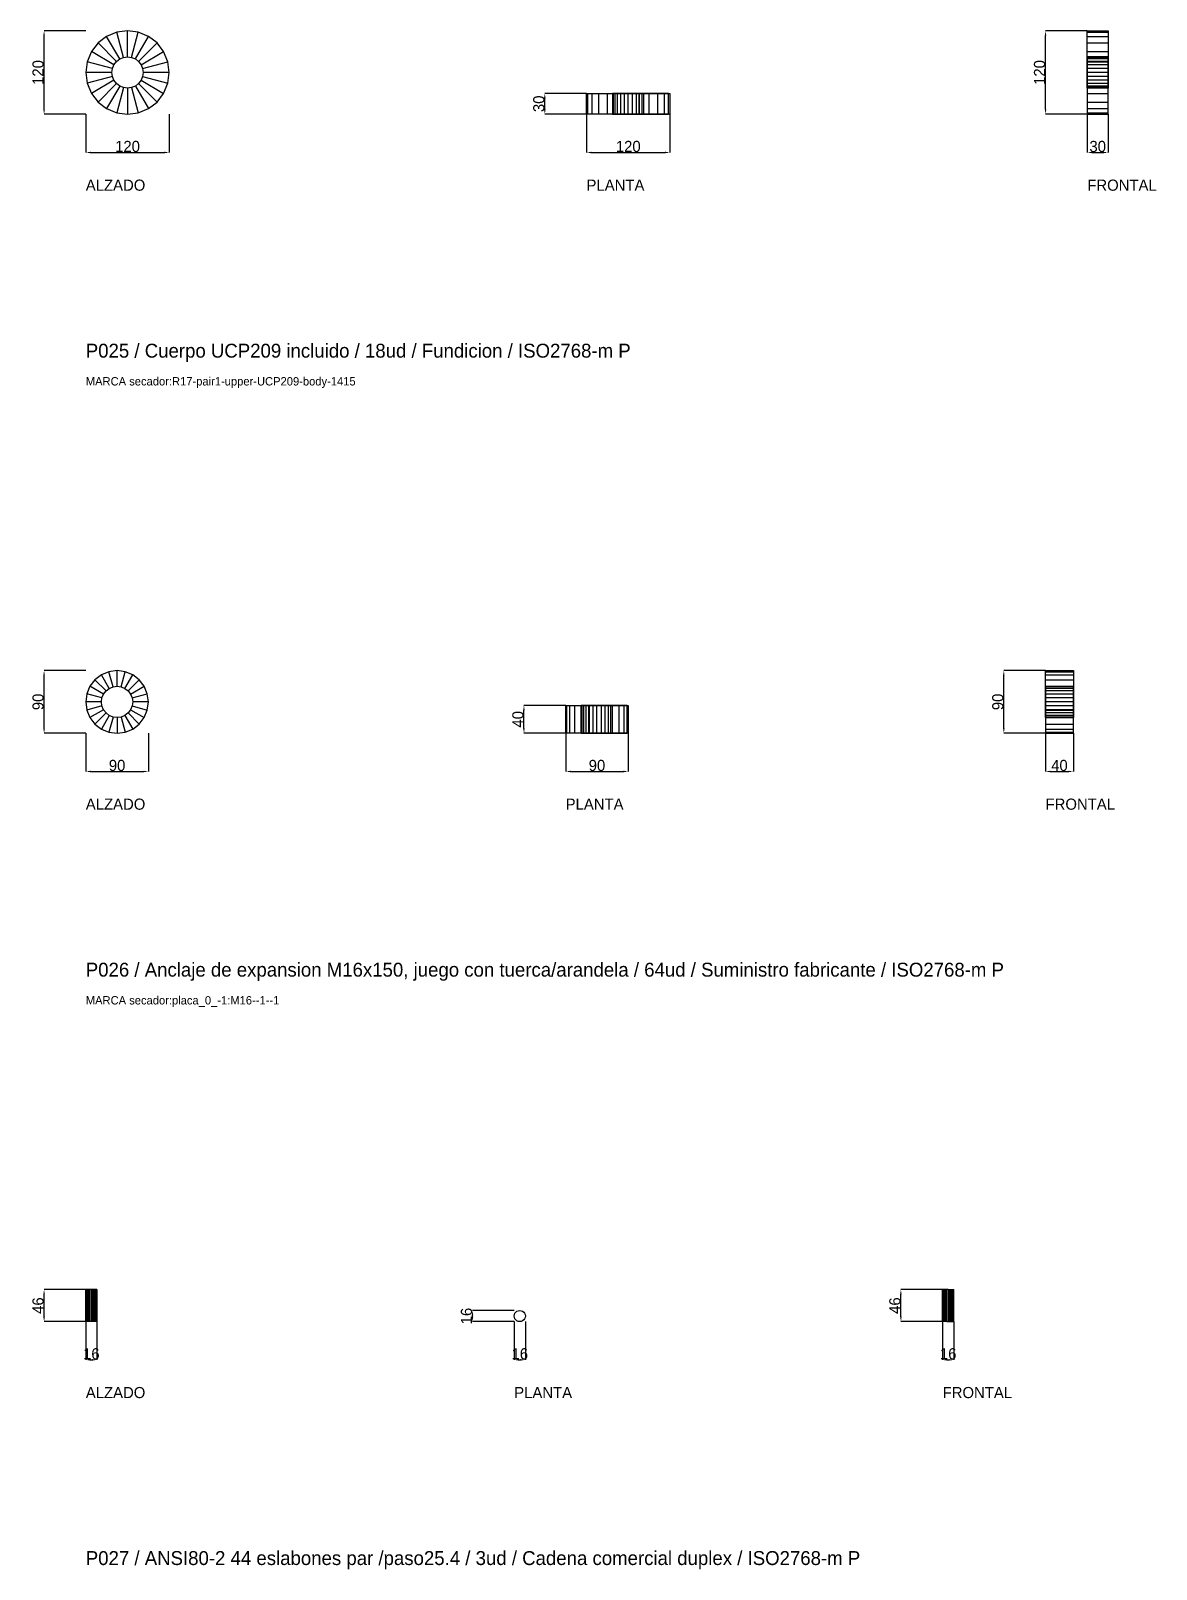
# Model space of a CAD drawing. Header units: millimetres. Extents: x -79 to 41330, y -75911 to 371.
# Drawn here: x -79 to 1539, y -35308 to -33096 of the extents above; entities that cross this region are included whole.
import ezdxf

# ---------------------------------------------------------------- set-up
doc = ezdxf.new("R2010")
doc.units = ezdxf.units.MM
for name, color, linetype in [('R17_COTAS_P', 1, 'Continuous'), ('R17_PIEZAS_P', 3, 'Continuous'), ('R17_TEXTOS', 7, 'Continuous')]:
    doc.layers.add(name, color=color, linetype=linetype)
doc.dimstyles.get("Standard").update_dxf_attribs({"dimtxt": 2.5, "dimasz": 2.5, "dimexe": 1.25, "dimexo": 0.625, "dimtad": 1, "dimcen": 2.5, "dimazin": 3, "dimtfac": 1, "dimtmove": 0, "dimatfit": 3})

# ---------------------------------------------------------------- blocks, each defined once
blk = doc.blocks.new('_CLOSEDFILLED')
at = {"color": 0, "linetype": 'BYBLOCK'}
blk.add_solid([(-1, 0.16), (0, 0), (-1, -0.16)], dxfattribs=at)
blk = doc.blocks.new('*D145')
for p, q in [((0, -33215.7), (0, -33270.7)), ((120, -33215.7), (120, -33270.7)), ((7, -33270.7), (113, -33270.7))]:
    blk.add_line(p, q)
at = {"layer": 'Defpoints'}
for p in [(0, -33215.7), (120, -33215.7), (0, -33270.7)]:
    blk.add_point(p, dxfattribs=at)
at = {"layer": 'R17_COTAS_P', "xscale": 7, "yscale": 7, "rotation": 180}
blk.add_blockref('_CLOSEDFILLED', (0, -33270.7), dxfattribs=at)
at = {"layer": 'R17_COTAS_P', "xscale": 7, "yscale": 7}
blk.add_blockref('_CLOSEDFILLED', (120, -33270.7), dxfattribs=at)
at = {"layer": 'R17_COTAS_P', "insert": (60, -33262.1), "char_height": 16, "attachment_point": 5}
blk.add_mtext('120', dxfattribs=at)
blk = doc.blocks.new('*D146')
for p, q in [((0, -33095.7), (-60, -33095.7)), ((-60, -33208.7), (-60, -33102.7)), ((0, -33215.7), (-60, -33215.7))]:
    blk.add_line(p, q)
at = {"layer": 'Defpoints'}
for p in [(0, -33095.7), (-60, -33215.7), (0, -33215.7)]:
    blk.add_point(p, dxfattribs=at)
at = {"layer": 'R17_COTAS_P', "xscale": 7, "yscale": 7}
for p, rotation in [((-60, -33095.7), 90), ((-60, -33215.7), 270)]:
    blk.add_blockref('_CLOSEDFILLED', p, dxfattribs=dict(at, rotation=rotation))
at = {"layer": 'R17_COTAS_P', "insert": (-68.6, -33155.7), "char_height": 16, "attachment_point": 5, "rotation": 90}
blk.add_mtext('120', dxfattribs=at)
blk = doc.blocks.new('*D147')
for p, q in [((720, -33215.7), (720, -33270.7)), ((840, -33215.7), (840, -33270.7)), ((727, -33270.7), (833, -33270.7))]:
    blk.add_line(p, q)
at = {"layer": 'Defpoints'}
for p in [(720, -33215.7), (840, -33215.7), (720, -33270.7)]:
    blk.add_point(p, dxfattribs=at)
at = {"layer": 'R17_COTAS_P', "xscale": 7, "yscale": 7, "rotation": 180}
blk.add_blockref('_CLOSEDFILLED', (720, -33270.7), dxfattribs=at)
at = {"layer": 'R17_COTAS_P', "xscale": 7, "yscale": 7}
blk.add_blockref('_CLOSEDFILLED', (840, -33270.7), dxfattribs=at)
at = {"layer": 'R17_COTAS_P', "insert": (780, -33262.1), "char_height": 16, "attachment_point": 5}
blk.add_mtext('120', dxfattribs=at)
blk = doc.blocks.new('*D148')
for p, q in [((720, -33185.7), (660, -33185.7)), ((660, -33208.7), (660, -33192.7)), ((720, -33215.7), (660, -33215.7))]:
    blk.add_line(p, q)
at = {"layer": 'Defpoints'}
for p in [(720, -33185.7), (660, -33215.7), (720, -33215.7)]:
    blk.add_point(p, dxfattribs=at)
at = {"layer": 'R17_COTAS_P', "xscale": 7, "yscale": 7}
for p, rotation in [((660, -33185.7), 90), ((660, -33215.7), 270)]:
    blk.add_blockref('_CLOSEDFILLED', p, dxfattribs=dict(at, rotation=rotation))
at = {"layer": 'R17_COTAS_P', "insert": (651.4, -33200.7), "char_height": 16, "attachment_point": 5, "rotation": 90}
blk.add_mtext('30', dxfattribs=at)
blk = doc.blocks.new('*D149')
for p, q in [((1440, -33215.7), (1440, -33270.7)), ((1470, -33215.7), (1470, -33270.7)), ((1447, -33270.7), (1463, -33270.7))]:
    blk.add_line(p, q)
at = {"layer": 'Defpoints'}
for p in [(1440, -33215.7), (1470, -33215.7), (1440, -33270.7)]:
    blk.add_point(p, dxfattribs=at)
at = {"layer": 'R17_COTAS_P', "xscale": 7, "yscale": 7, "rotation": 180}
blk.add_blockref('_CLOSEDFILLED', (1440, -33270.7), dxfattribs=at)
at = {"layer": 'R17_COTAS_P', "xscale": 7, "yscale": 7}
blk.add_blockref('_CLOSEDFILLED', (1470, -33270.7), dxfattribs=at)
at = {"layer": 'R17_COTAS_P', "insert": (1455, -33262.1), "char_height": 16, "attachment_point": 5}
blk.add_mtext('30', dxfattribs=at)
blk = doc.blocks.new('*D150')
for p, q in [((1440, -33095.7), (1380, -33095.7)), ((1380, -33208.7), (1380, -33102.7)), ((1440, -33215.7), (1380, -33215.7))]:
    blk.add_line(p, q)
at = {"layer": 'Defpoints'}
for p in [(1440, -33095.7), (1380, -33215.7), (1440, -33215.7)]:
    blk.add_point(p, dxfattribs=at)
at = {"layer": 'R17_COTAS_P', "xscale": 7, "yscale": 7}
for p, rotation in [((1380, -33095.7), 90), ((1380, -33215.7), 270)]:
    blk.add_blockref('_CLOSEDFILLED', p, dxfattribs=dict(at, rotation=rotation))
at = {"layer": 'R17_COTAS_P', "insert": (1371.4, -33155.7), "char_height": 16, "attachment_point": 5, "rotation": 90}
blk.add_mtext('120', dxfattribs=at)
blk = doc.blocks.new('*D151')
for p, q in [((0, -34105.7), (0, -34160.7)), ((90, -34105.7), (90, -34160.7)), ((7, -34160.7), (83, -34160.7))]:
    blk.add_line(p, q)
at = {"layer": 'Defpoints'}
for p in [(0, -34105.7), (90, -34105.7), (0, -34160.7)]:
    blk.add_point(p, dxfattribs=at)
at = {"layer": 'R17_COTAS_P', "xscale": 7, "yscale": 7, "rotation": 180}
blk.add_blockref('_CLOSEDFILLED', (0, -34160.7), dxfattribs=at)
at = {"layer": 'R17_COTAS_P', "xscale": 7, "yscale": 7}
blk.add_blockref('_CLOSEDFILLED', (90, -34160.7), dxfattribs=at)
at = {"layer": 'R17_COTAS_P', "insert": (45, -34152.1), "char_height": 16, "attachment_point": 5}
blk.add_mtext('90', dxfattribs=at)
blk = doc.blocks.new('*D152')
for p, q in [((0, -34015.7), (-60, -34015.7)), ((-60, -34098.7), (-60, -34022.7)), ((0, -34105.7), (-60, -34105.7))]:
    blk.add_line(p, q)
at = {"layer": 'Defpoints'}
for p in [(0, -34015.7), (-60, -34105.7), (0, -34105.7)]:
    blk.add_point(p, dxfattribs=at)
at = {"layer": 'R17_COTAS_P', "xscale": 7, "yscale": 7}
for p, rotation in [((-60, -34015.7), 90), ((-60, -34105.7), 270)]:
    blk.add_blockref('_CLOSEDFILLED', p, dxfattribs=dict(at, rotation=rotation))
at = {"layer": 'R17_COTAS_P', "insert": (-68.6, -34060.7), "char_height": 16, "attachment_point": 5, "rotation": 90}
blk.add_mtext('90', dxfattribs=at)
blk = doc.blocks.new('*D153')
for p, q in [((690, -34105.7), (690, -34160.7)), ((780, -34105.7), (780, -34160.7)), ((697, -34160.7), (773, -34160.7))]:
    blk.add_line(p, q)
at = {"layer": 'Defpoints'}
for p in [(690, -34105.7), (780, -34105.7), (690, -34160.7)]:
    blk.add_point(p, dxfattribs=at)
at = {"layer": 'R17_COTAS_P', "xscale": 7, "yscale": 7, "rotation": 180}
blk.add_blockref('_CLOSEDFILLED', (690, -34160.7), dxfattribs=at)
at = {"layer": 'R17_COTAS_P', "xscale": 7, "yscale": 7}
blk.add_blockref('_CLOSEDFILLED', (780, -34160.7), dxfattribs=at)
at = {"layer": 'R17_COTAS_P', "insert": (735, -34152.1), "char_height": 16, "attachment_point": 5}
blk.add_mtext('90', dxfattribs=at)
blk = doc.blocks.new('*D154')
for p, q in [((690, -34065.7), (630, -34065.7)), ((630, -34098.7), (630, -34072.7)), ((690, -34105.7), (630, -34105.7))]:
    blk.add_line(p, q)
at = {"layer": 'Defpoints'}
for p in [(690, -34065.7), (630, -34105.7), (690, -34105.7)]:
    blk.add_point(p, dxfattribs=at)
at = {"layer": 'R17_COTAS_P', "xscale": 7, "yscale": 7}
for p, rotation in [((630, -34065.7), 90), ((630, -34105.7), 270)]:
    blk.add_blockref('_CLOSEDFILLED', p, dxfattribs=dict(at, rotation=rotation))
at = {"layer": 'R17_COTAS_P', "insert": (621.4, -34085.7), "char_height": 16, "attachment_point": 5, "rotation": 90}
blk.add_mtext('40', dxfattribs=at)
blk = doc.blocks.new('*D155')
for p, q in [((1380, -34105.7), (1380, -34160.7)), ((1420, -34105.7), (1420, -34160.7)), ((1387, -34160.7), (1413, -34160.7))]:
    blk.add_line(p, q)
at = {"layer": 'Defpoints'}
for p in [(1380, -34105.7), (1420, -34105.7), (1380, -34160.7)]:
    blk.add_point(p, dxfattribs=at)
at = {"layer": 'R17_COTAS_P', "xscale": 7, "yscale": 7, "rotation": 180}
blk.add_blockref('_CLOSEDFILLED', (1380, -34160.7), dxfattribs=at)
at = {"layer": 'R17_COTAS_P', "xscale": 7, "yscale": 7}
blk.add_blockref('_CLOSEDFILLED', (1420, -34160.7), dxfattribs=at)
at = {"layer": 'R17_COTAS_P', "insert": (1400, -34152.1), "char_height": 16, "attachment_point": 5}
blk.add_mtext('40', dxfattribs=at)
blk = doc.blocks.new('*D156')
for p, q in [((1380, -34015.7), (1320, -34015.7)), ((1320, -34098.7), (1320, -34022.7)), ((1380, -34105.7), (1320, -34105.7))]:
    blk.add_line(p, q)
at = {"layer": 'Defpoints'}
for p in [(1380, -34015.7), (1320, -34105.7), (1380, -34105.7)]:
    blk.add_point(p, dxfattribs=at)
at = {"layer": 'R17_COTAS_P', "xscale": 7, "yscale": 7}
for p, rotation in [((1320, -34015.7), 90), ((1320, -34105.7), 270)]:
    blk.add_blockref('_CLOSEDFILLED', p, dxfattribs=dict(at, rotation=rotation))
at = {"layer": 'R17_COTAS_P', "insert": (1311.4, -34060.7), "char_height": 16, "attachment_point": 5, "rotation": 90}
blk.add_mtext('90', dxfattribs=at)
blk = doc.blocks.new('*D157')
for p, q in [((0, -34951.7), (0, -35006.7)), ((16, -34951.7), (16, -35006.7)), ((7, -35006.7), (9, -35006.7))]:
    blk.add_line(p, q)
at = {"layer": 'Defpoints'}
for p in [(0, -34951.7), (16, -34951.7), (0, -35006.7)]:
    blk.add_point(p, dxfattribs=at)
at = {"layer": 'R17_COTAS_P', "xscale": 7, "yscale": 7, "rotation": 180}
blk.add_blockref('_CLOSEDFILLED', (0, -35006.7), dxfattribs=at)
at = {"layer": 'R17_COTAS_P', "xscale": 7, "yscale": 7}
blk.add_blockref('_CLOSEDFILLED', (16, -35006.7), dxfattribs=at)
at = {"layer": 'R17_COTAS_P', "insert": (8, -34998.1), "char_height": 16, "attachment_point": 5}
blk.add_mtext('16', dxfattribs=at)
blk = doc.blocks.new('*D158')
for p, q in [((0, -34905.7), (-60, -34905.7)), ((-60, -34944.7), (-60, -34912.7)), ((0, -34951.7), (-60, -34951.7))]:
    blk.add_line(p, q)
at = {"layer": 'Defpoints'}
for p in [(0, -34905.7), (-60, -34951.7), (0, -34951.7)]:
    blk.add_point(p, dxfattribs=at)
at = {"layer": 'R17_COTAS_P', "xscale": 7, "yscale": 7}
for p, rotation in [((-60, -34905.7), 90), ((-60, -34951.7), 270)]:
    blk.add_blockref('_CLOSEDFILLED', p, dxfattribs=dict(at, rotation=rotation))
at = {"layer": 'R17_COTAS_P', "insert": (-68.6, -34928.7), "char_height": 16, "attachment_point": 5, "rotation": 90}
blk.add_mtext('46', dxfattribs=at)
blk = doc.blocks.new('*D159')
for p, q in [((616, -34951.7), (616, -35006.7)), ((632, -34951.7), (632, -35006.7)), ((623, -35006.7), (625, -35006.7))]:
    blk.add_line(p, q)
at = {"layer": 'Defpoints'}
for p in [(616, -34951.7), (632, -34951.7), (616, -35006.7)]:
    blk.add_point(p, dxfattribs=at)
at = {"layer": 'R17_COTAS_P', "xscale": 7, "yscale": 7, "rotation": 180}
blk.add_blockref('_CLOSEDFILLED', (616, -35006.7), dxfattribs=at)
at = {"layer": 'R17_COTAS_P', "xscale": 7, "yscale": 7}
blk.add_blockref('_CLOSEDFILLED', (632, -35006.7), dxfattribs=at)
at = {"layer": 'R17_COTAS_P', "insert": (624, -34998.1), "char_height": 16, "attachment_point": 5}
blk.add_mtext('16', dxfattribs=at)
blk = doc.blocks.new('*D160')
for p, q in [((616, -34935.7), (556, -34935.7)), ((556, -34944.7), (556, -34942.7)), ((616, -34951.7), (556, -34951.7))]:
    blk.add_line(p, q)
at = {"layer": 'Defpoints'}
for p in [(616, -34935.7), (556, -34951.7), (616, -34951.7)]:
    blk.add_point(p, dxfattribs=at)
at = {"layer": 'R17_COTAS_P', "xscale": 7, "yscale": 7}
for p, rotation in [((556, -34935.7), 90), ((556, -34951.7), 270)]:
    blk.add_blockref('_CLOSEDFILLED', p, dxfattribs=dict(at, rotation=rotation))
at = {"layer": 'R17_COTAS_P', "insert": (547.4, -34943.7), "char_height": 16, "attachment_point": 5, "rotation": 90}
blk.add_mtext('16', dxfattribs=at)
blk = doc.blocks.new('*D161')
for p, q in [((1232, -34951.7), (1232, -35006.7)), ((1248, -34951.7), (1248, -35006.7)), ((1239, -35006.7), (1241, -35006.7))]:
    blk.add_line(p, q)
at = {"layer": 'Defpoints'}
for p in [(1232, -34951.7), (1248, -34951.7), (1232, -35006.7)]:
    blk.add_point(p, dxfattribs=at)
at = {"layer": 'R17_COTAS_P', "xscale": 7, "yscale": 7, "rotation": 180}
blk.add_blockref('_CLOSEDFILLED', (1232, -35006.7), dxfattribs=at)
at = {"layer": 'R17_COTAS_P', "xscale": 7, "yscale": 7}
blk.add_blockref('_CLOSEDFILLED', (1248, -35006.7), dxfattribs=at)
at = {"layer": 'R17_COTAS_P', "insert": (1240, -34998.1), "char_height": 16, "attachment_point": 5}
blk.add_mtext('16', dxfattribs=at)
blk = doc.blocks.new('*D162')
for p, q in [((1232, -34905.7), (1172, -34905.7)), ((1172, -34944.7), (1172, -34912.7)), ((1232, -34951.7), (1172, -34951.7))]:
    blk.add_line(p, q)
at = {"layer": 'Defpoints'}
for p in [(1232, -34905.7), (1172, -34951.7), (1232, -34951.7)]:
    blk.add_point(p, dxfattribs=at)
at = {"layer": 'R17_COTAS_P', "xscale": 7, "yscale": 7}
for p, rotation in [((1172, -34905.7), 90), ((1172, -34951.7), 270)]:
    blk.add_blockref('_CLOSEDFILLED', p, dxfattribs=dict(at, rotation=rotation))
at = {"layer": 'R17_COTAS_P', "insert": (1163.4, -34928.7), "char_height": 16, "attachment_point": 5, "rotation": 90}
blk.add_mtext('46', dxfattribs=at)

msp = doc.modelspace()

# ---------------------------------------------------------------- linework, layer by layer
at = {"layer": 'R17_PIEZAS_P'}
for p, q in [((17.574, -33113.267), (8.038, -33125.693)), ((30, -33103.732), (17.574, -33113.267)), ((44.09, -33139.783), (17.574, -33113.267)), ((44.471, -33097.738), (30, -33103.732)), ((48.75, -33136.208), (30, -33103.732)), ((60, -33095.693), (44.471, -33097.738)), ((54.177, -33133.96), (44.471, -33097.738)), ((75.529, -33097.738), (60, -33095.693)), ((60, -33133.193), (60, -33095.693)), ((65.823, -33133.96), (75.529, -33097.738)), ((71.25, -33136.208), (90, -33103.732)), ((90, -33103.732), (75.529, -33097.738)), ((75.91, -33139.783), (102.426, -33113.267)), ((102.426, -33113.267), (90, -33103.732)), ((111.962, -33125.693), (102.426, -33113.267)), ((1440, -33097.738), (1440, -33095.693)), ((1440, -33095.693), (1470, -33095.693)), ((1440, -33133.193), (1440, -33095.693)), ((1440, -33103.732), (1440, -33097.738)), ((1440, -33097.738), (1470, -33097.738)), ((1440, -33133.96), (1440, -33097.738)), ((1440, -33113.267), (1440, -33103.732)), ((1440, -33103.732), (1470, -33103.732)), ((1440, -33136.208), (1440, -33103.732)), ((1440, -33125.693), (1440, -33113.267)), ((1440, -33113.267), (1470, -33113.267)), ((1440, -33139.783), (1440, -33113.267)), ((1470, -33095.693), (1470, -33097.738)), ((1470, -33095.693), (1470, -33133.193)), ((1470, -33097.738), (1470, -33103.732)), ((1470, -33097.738), (1470, -33133.96)), ((1470, -33103.732), (1470, -33113.267)), ((1470, -33103.732), (1470, -33136.208)), ((1470, -33113.267), (1470, -33125.693)), ((1470, -33113.267), (1470, -33139.783)), ((8.038, -33125.693), (2.044, -33140.164)), ((40.514, -33144.443), (8.038, -33125.693)), ((44.09, -33139.783), (48.75, -33136.208)), ((48.75, -33136.208), (54.177, -33133.96)), ((54.177, -33133.96), (60, -33133.193)), ((60, -33133.193), (65.823, -33133.96)), ((65.823, -33133.96), (71.25, -33136.208)), ((71.25, -33136.208), (75.91, -33139.783)), ((79.486, -33144.443), (111.962, -33125.693)), ((117.956, -33140.164), (111.962, -33125.693)), ((1440, -33140.164), (1440, -33125.693)), ((1440, -33125.693), (1470, -33125.693)), ((1440, -33144.443), (1440, -33125.693)), ((1440, -33133.193), (1440, -33133.96)), ((1470, -33133.193), (1440, -33133.193)), ((1440, -33133.96), (1440, -33136.208)), ((1470, -33133.96), (1440, -33133.96)), ((1440, -33136.208), (1440, -33139.783)), ((1470, -33136.208), (1440, -33136.208)), ((1470, -33125.693), (1470, -33140.164)), ((1470, -33125.693), (1470, -33144.443)), ((1470, -33133.96), (1470, -33133.193)), ((1470, -33136.208), (1470, -33133.96)), ((1470, -33139.783), (1470, -33136.208)), ((2.044, -33140.164), (0, -33155.693)), ((37.5, -33155.693), (0, -33155.693)), ((0, -33155.693), (2.044, -33171.223)), ((38.267, -33149.87), (2.044, -33140.164)), ((37.5, -33155.693), (38.267, -33149.87)), ((38.267, -33161.517), (37.5, -33155.693)), ((38.267, -33149.87), (40.514, -33144.443)), ((40.514, -33144.443), (44.09, -33139.783)), ((75.91, -33139.783), (79.486, -33144.443)), ((79.486, -33144.443), (81.733, -33149.87)), ((81.733, -33149.87), (117.956, -33140.164)), ((81.733, -33149.87), (82.5, -33155.693)), ((82.5, -33155.693), (81.733, -33161.517)), ((120, -33155.693), (82.5, -33155.693)), ((120, -33155.693), (117.956, -33140.164)), ((117.956, -33171.223), (120, -33155.693)), ((1440, -33139.783), (1440, -33144.443)), ((1470, -33139.783), (1440, -33139.783)), ((1440, -33155.693), (1440, -33140.164)), ((1440, -33140.164), (1470, -33140.164)), ((1440, -33149.87), (1440, -33140.164)), ((1440, -33144.443), (1440, -33149.87)), ((1470, -33144.443), (1440, -33144.443)), ((1440, -33149.87), (1440, -33155.693)), ((1470, -33149.87), (1440, -33149.87)), ((1470, -33155.693), (1440, -33155.693)), ((1440, -33155.693), (1440, -33171.223)), ((1440, -33161.517), (1440, -33155.693)), ((1470, -33144.443), (1470, -33139.783)), ((1470, -33140.164), (1470, -33155.693)), ((1470, -33140.164), (1470, -33149.87)), ((1470, -33149.87), (1470, -33144.443)), ((1470, -33155.693), (1470, -33149.87)), ((1470, -33171.223), (1470, -33155.693)), ((1470, -33155.693), (1470, -33161.517)), ((38.267, -33161.517), (2.044, -33171.223)), ((2.044, -33171.223), (8.038, -33185.693)), ((40.514, -33166.943), (8.038, -33185.693)), ((44.09, -33171.603), (17.574, -33198.12)), ((48.75, -33175.179), (30, -33207.655)), ((40.514, -33166.943), (38.267, -33161.517)), ((44.09, -33171.603), (40.514, -33166.943)), ((48.75, -33175.179), (44.09, -33171.603)), ((54.177, -33177.427), (44.471, -33213.649)), ((54.177, -33177.427), (48.75, -33175.179)), ((60, -33178.193), (54.177, -33177.427)), ((65.823, -33177.427), (60, -33178.193)), ((60, -33178.193), (60, -33215.693)), ((71.25, -33175.179), (65.823, -33177.427)), ((65.823, -33177.427), (75.529, -33213.649)), ((75.91, -33171.603), (71.25, -33175.179)), ((71.25, -33175.179), (90, -33207.655)), ((79.486, -33166.943), (75.91, -33171.603)), ((75.91, -33171.603), (102.426, -33198.12)), ((81.733, -33161.517), (79.486, -33166.943)), ((79.486, -33166.943), (111.962, -33185.693)), ((81.733, -33161.517), (117.956, -33171.223)), ((111.962, -33185.693), (117.956, -33171.223)), ((1470, -33161.517), (1440, -33161.517)), ((1440, -33161.517), (1440, -33171.223)), ((1440, -33166.943), (1440, -33161.517)), ((1470, -33166.943), (1440, -33166.943)), ((1440, -33166.943), (1440, -33185.693)), ((1440, -33171.603), (1440, -33166.943)), ((1440, -33171.223), (1470, -33171.223)), ((1440, -33171.223), (1440, -33185.693)), ((1470, -33171.603), (1440, -33171.603)), ((1440, -33171.603), (1440, -33198.12)), ((1440, -33175.179), (1440, -33171.603)), ((1470, -33175.179), (1440, -33175.179)), ((1440, -33175.179), (1440, -33207.655)), ((1440, -33177.427), (1440, -33175.179)), ((1470, -33177.427), (1440, -33177.427)), ((1440, -33177.427), (1440, -33213.649)), ((1440, -33178.193), (1440, -33177.427)), ((1470, -33178.193), (1440, -33178.193)), ((1440, -33178.193), (1440, -33215.693)), ((1470, -33171.223), (1470, -33161.517)), ((1470, -33161.517), (1470, -33166.943)), ((1470, -33185.693), (1470, -33166.943)), ((1470, -33166.943), (1470, -33171.603)), ((1470, -33185.693), (1470, -33171.223)), ((1470, -33198.12), (1470, -33171.603)), ((1470, -33171.603), (1470, -33175.179)), ((1470, -33207.655), (1470, -33175.179)), ((1470, -33175.179), (1470, -33177.427)), ((1470, -33213.649), (1470, -33177.427)), ((1470, -33177.427), (1470, -33178.193)), ((1470, -33215.693), (1470, -33178.193)), ((8.038, -33185.693), (17.574, -33198.12)), ((17.574, -33198.12), (30, -33207.655)), ((90, -33207.655), (102.426, -33198.12)), ((102.426, -33198.12), (111.962, -33185.693)), ((720, -33215.693), (720, -33185.693)), ((720, -33185.693), (722.044, -33185.693)), ((720, -33185.693), (757.5, -33185.693)), ((722.044, -33215.693), (722.044, -33185.693)), ((722.044, -33185.693), (728.038, -33185.693)), ((722.044, -33185.693), (758.267, -33185.693)), ((728.038, -33215.693), (728.038, -33185.693)), ((728.038, -33185.693), (737.574, -33185.693)), ((728.038, -33185.693), (760.514, -33185.693)), ((737.574, -33215.693), (737.574, -33185.693)), ((737.574, -33185.693), (750, -33185.693)), ((737.574, -33185.693), (764.09, -33185.693)), ((750, -33215.693), (750, -33185.693)), ((750, -33185.693), (764.471, -33185.693)), ((750, -33185.693), (768.75, -33185.693)), ((758.267, -33185.693), (757.5, -33185.693)), ((757.5, -33185.693), (757.5, -33215.693)), ((760.514, -33185.693), (758.267, -33185.693)), ((758.267, -33185.693), (758.267, -33215.693)), ((764.09, -33185.693), (760.514, -33185.693)), ((760.514, -33185.693), (760.514, -33215.693)), ((768.75, -33185.693), (764.09, -33185.693)), ((764.09, -33185.693), (764.09, -33215.693)), ((764.471, -33215.693), (764.471, -33185.693)), ((764.471, -33185.693), (780, -33185.693)), ((764.471, -33185.693), (774.177, -33185.693)), ((774.177, -33185.693), (768.75, -33185.693)), ((768.75, -33185.693), (768.75, -33215.693)), ((780, -33185.693), (774.177, -33185.693)), ((774.177, -33185.693), (774.177, -33215.693)), ((780, -33215.693), (780, -33185.693)), ((780, -33185.693), (795.529, -33185.693)), ((785.823, -33185.693), (780, -33185.693)), ((791.25, -33185.693), (785.823, -33185.693)), ((785.823, -33185.693), (785.823, -33215.693)), ((795.529, -33185.693), (785.823, -33185.693)), ((795.91, -33185.693), (791.25, -33185.693)), ((791.25, -33185.693), (791.25, -33215.693)), ((810, -33185.693), (791.25, -33185.693)), ((795.529, -33215.693), (795.529, -33185.693)), ((795.529, -33185.693), (810, -33185.693)), ((799.486, -33185.693), (795.91, -33185.693)), ((795.91, -33185.693), (795.91, -33215.693)), ((822.426, -33185.693), (795.91, -33185.693)), ((801.733, -33185.693), (799.486, -33185.693)), ((799.486, -33185.693), (799.486, -33215.693)), ((831.962, -33185.693), (799.486, -33185.693)), ((802.5, -33185.693), (801.733, -33185.693)), ((801.733, -33185.693), (801.733, -33215.693)), ((837.956, -33185.693), (801.733, -33185.693)), ((802.5, -33215.693), (802.5, -33185.693)), ((802.5, -33185.693), (840, -33185.693)), ((810, -33215.693), (810, -33185.693)), ((810, -33185.693), (822.426, -33185.693)), ((822.426, -33215.693), (822.426, -33185.693)), ((822.426, -33185.693), (831.962, -33185.693)), ((831.962, -33215.693), (831.962, -33185.693)), ((831.962, -33185.693), (837.956, -33185.693)), ((837.956, -33215.693), (837.956, -33185.693)), ((837.956, -33185.693), (840, -33185.693)), ((840, -33185.693), (840, -33215.693)), ((1440, -33185.693), (1470, -33185.693)), ((1440, -33185.693), (1440, -33198.12)), ((1440, -33198.12), (1470, -33198.12)), ((1440, -33198.12), (1440, -33207.655)), ((1470, -33198.12), (1470, -33185.693)), ((1470, -33207.655), (1470, -33198.12)), ((30, -33207.655), (44.471, -33213.649)), ((44.471, -33213.649), (60, -33215.693)), ((60, -33215.693), (75.529, -33213.649)), ((75.529, -33213.649), (90, -33207.655)), ((722.044, -33215.693), (720, -33215.693)), ((757.5, -33215.693), (720, -33215.693)), ((728.038, -33215.693), (722.044, -33215.693)), ((758.267, -33215.693), (722.044, -33215.693)), ((737.574, -33215.693), (728.038, -33215.693)), ((760.514, -33215.693), (728.038, -33215.693)), ((750, -33215.693), (737.574, -33215.693)), ((764.09, -33215.693), (737.574, -33215.693)), ((764.471, -33215.693), (750, -33215.693)), ((768.75, -33215.693), (750, -33215.693)), ((757.5, -33215.693), (758.267, -33215.693)), ((758.267, -33215.693), (760.514, -33215.693)), ((760.514, -33215.693), (764.09, -33215.693)), ((764.09, -33215.693), (768.75, -33215.693)), ((780, -33215.693), (764.471, -33215.693)), ((774.177, -33215.693), (764.471, -33215.693)), ((768.75, -33215.693), (774.177, -33215.693)), ((774.177, -33215.693), (780, -33215.693)), ((795.529, -33215.693), (780, -33215.693)), ((780, -33215.693), (785.823, -33215.693)), ((785.823, -33215.693), (791.25, -33215.693)), ((785.823, -33215.693), (795.529, -33215.693)), ((791.25, -33215.693), (795.91, -33215.693)), ((791.25, -33215.693), (810, -33215.693)), ((810, -33215.693), (795.529, -33215.693)), ((795.91, -33215.693), (799.486, -33215.693)), ((795.91, -33215.693), (822.426, -33215.693)), ((799.486, -33215.693), (801.733, -33215.693)), ((799.486, -33215.693), (831.962, -33215.693)), ((801.733, -33215.693), (802.5, -33215.693)), ((801.733, -33215.693), (837.956, -33215.693)), ((840, -33215.693), (802.5, -33215.693)), ((822.426, -33215.693), (810, -33215.693)), ((831.962, -33215.693), (822.426, -33215.693)), ((837.956, -33215.693), (831.962, -33215.693)), ((840, -33215.693), (837.956, -33215.693)), ((1440, -33207.655), (1470, -33207.655)), ((1440, -33207.655), (1440, -33213.649)), ((1440, -33213.649), (1470, -33213.649)), ((1440, -33213.649), (1440, -33215.693)), ((1440, -33215.693), (1470, -33215.693)), ((1470, -33213.649), (1470, -33207.655)), ((1470, -33215.693), (1470, -33213.649)), ((33.353, -34017.227), (22.5, -34021.722)), ((45, -34015.693), (33.353, -34017.227)), ((39.177, -34038.96), (33.353, -34017.227)), ((56.647, -34017.227), (45, -34015.693)), ((45, -34038.193), (45, -34015.693)), ((50.823, -34038.96), (56.647, -34017.227)), ((67.5, -34021.722), (56.647, -34017.227)), ((1380, -34017.227), (1380, -34015.693)), ((1380, -34015.693), (1420, -34015.693)), ((1380, -34038.193), (1380, -34015.693)), ((1380, -34021.722), (1380, -34017.227)), ((1380, -34017.227), (1420, -34017.227)), ((1380, -34038.96), (1380, -34017.227)), ((1420, -34015.693), (1420, -34017.227)), ((1420, -34015.693), (1420, -34038.193)), ((1420, -34017.227), (1420, -34021.722)), ((1420, -34017.227), (1420, -34038.96)), ((6.029, -34038.193), (1.533, -34049.047)), ((13.18, -34028.874), (6.029, -34038.193)), ((25.514, -34049.443), (6.029, -34038.193)), ((22.5, -34021.722), (13.18, -34028.874)), ((29.09, -34044.783), (13.18, -34028.874)), ((33.75, -34041.208), (22.5, -34021.722)), ((29.09, -34044.783), (33.75, -34041.208)), ((33.75, -34041.208), (39.177, -34038.96)), ((39.177, -34038.96), (45, -34038.193)), ((45, -34038.193), (50.823, -34038.96)), ((50.823, -34038.96), (56.25, -34041.208)), ((56.25, -34041.208), (67.5, -34021.722)), ((56.25, -34041.208), (60.91, -34044.783)), ((60.91, -34044.783), (76.82, -34028.874)), ((64.486, -34049.443), (83.971, -34038.193)), ((76.82, -34028.874), (67.5, -34021.722)), ((83.971, -34038.193), (76.82, -34028.874)), ((88.467, -34049.047), (83.971, -34038.193)), ((1380, -34028.874), (1380, -34021.722)), ((1380, -34021.722), (1420, -34021.722)), ((1380, -34041.208), (1380, -34021.722)), ((1380, -34038.193), (1380, -34028.874)), ((1380, -34028.874), (1420, -34028.874)), ((1380, -34044.783), (1380, -34028.874)), ((1380, -34049.047), (1380, -34038.193)), ((1380, -34038.193), (1420, -34038.193)), ((1380, -34049.443), (1380, -34038.193)), ((1380, -34038.193), (1380, -34038.96)), ((1380, -34038.96), (1380, -34041.208)), ((1420, -34038.96), (1380, -34038.96)), ((1380, -34041.208), (1380, -34044.783)), ((1420, -34041.208), (1380, -34041.208)), ((1420, -34021.722), (1420, -34028.874)), ((1420, -34021.722), (1420, -34041.208)), ((1420, -34028.874), (1420, -34038.193)), ((1420, -34028.874), (1420, -34044.783)), ((1420, -34038.193), (1420, -34049.047)), ((1420, -34038.193), (1420, -34049.443)), ((1420, -34038.96), (1420, -34038.193)), ((1420, -34041.208), (1420, -34038.96)), ((1420, -34044.783), (1420, -34041.208)), ((1.533, -34049.047), (0, -34060.693)), ((22.5, -34060.693), (0, -34060.693)), ((0, -34060.693), (1.533, -34072.34)), ((23.267, -34054.87), (1.533, -34049.047)), ((22.5, -34060.693), (23.267, -34054.87)), ((23.267, -34066.517), (22.5, -34060.693)), ((23.267, -34054.87), (25.514, -34049.443)), ((25.514, -34049.443), (29.09, -34044.783)), ((60.91, -34044.783), (64.486, -34049.443)), ((64.486, -34049.443), (66.733, -34054.87)), ((66.733, -34054.87), (88.467, -34049.047)), ((66.733, -34054.87), (67.5, -34060.693)), ((67.5, -34060.693), (66.733, -34066.517)), ((90, -34060.693), (67.5, -34060.693)), ((90, -34060.693), (88.467, -34049.047)), ((88.467, -34072.34), (90, -34060.693)), ((1380, -34044.783), (1380, -34049.443)), ((1420, -34044.783), (1380, -34044.783)), ((1380, -34060.693), (1380, -34049.047)), ((1380, -34049.047), (1420, -34049.047)), ((1380, -34054.87), (1380, -34049.047)), ((1380, -34049.443), (1380, -34054.87)), ((1420, -34049.443), (1380, -34049.443)), ((1380, -34054.87), (1380, -34060.693)), ((1420, -34054.87), (1380, -34054.87)), ((1420, -34060.693), (1380, -34060.693)), ((1380, -34060.693), (1380, -34072.34)), ((1380, -34066.517), (1380, -34060.693)), ((1420, -34049.443), (1420, -34044.783)), ((1420, -34049.047), (1420, -34060.693)), ((1420, -34049.047), (1420, -34054.87)), ((1420, -34054.87), (1420, -34049.443)), ((1420, -34060.693), (1420, -34054.87)), ((1420, -34072.34), (1420, -34060.693)), ((1420, -34060.693), (1420, -34066.517)), ((23.267, -34066.517), (1.533, -34072.34)), ((1.533, -34072.34), (6.029, -34083.193)), ((25.514, -34071.943), (6.029, -34083.193)), ((6.029, -34083.193), (13.18, -34092.513)), ((29.09, -34076.603), (13.18, -34092.513)), ((33.75, -34080.179), (22.5, -34099.665)), ((25.514, -34071.943), (23.267, -34066.517)), ((29.09, -34076.603), (25.514, -34071.943)), ((33.75, -34080.179), (29.09, -34076.603)), ((39.177, -34082.427), (33.353, -34104.16)), ((39.177, -34082.427), (33.75, -34080.179)), ((45, -34083.193), (39.177, -34082.427)), ((50.823, -34082.427), (45, -34083.193)), ((45, -34083.193), (45, -34105.693)), ((56.25, -34080.179), (50.823, -34082.427)), ((50.823, -34082.427), (56.647, -34104.16)), ((60.91, -34076.603), (56.25, -34080.179)), ((56.25, -34080.179), (67.5, -34099.665)), ((64.486, -34071.943), (60.91, -34076.603)), ((60.91, -34076.603), (76.82, -34092.513)), ((66.733, -34066.517), (64.486, -34071.943)), ((64.486, -34071.943), (83.971, -34083.193)), ((66.733, -34066.517), (88.467, -34072.34)), ((76.82, -34092.513), (83.971, -34083.193)), ((83.971, -34083.193), (88.467, -34072.34)), ((690, -34105.693), (690, -34065.693)), ((690, -34065.693), (691.533, -34065.693)), ((690, -34065.693), (712.5, -34065.693)), ((691.533, -34105.693), (691.533, -34065.693)), ((691.533, -34065.693), (696.029, -34065.693)), ((691.533, -34065.693), (713.267, -34065.693)), ((696.029, -34105.693), (696.029, -34065.693)), ((696.029, -34065.693), (703.18, -34065.693)), ((696.029, -34065.693), (715.514, -34065.693)), ((703.18, -34105.693), (703.18, -34065.693)), ((703.18, -34065.693), (712.5, -34065.693)), ((703.18, -34065.693), (719.09, -34065.693)), ((712.5, -34105.693), (712.5, -34065.693)), ((712.5, -34065.693), (723.353, -34065.693)), ((712.5, -34065.693), (723.75, -34065.693)), ((713.267, -34065.693), (712.5, -34065.693)), ((715.514, -34065.693), (713.267, -34065.693)), ((713.267, -34065.693), (713.267, -34105.693)), ((719.09, -34065.693), (715.514, -34065.693)), ((715.514, -34065.693), (715.514, -34105.693)), ((723.75, -34065.693), (719.09, -34065.693)), ((719.09, -34065.693), (719.09, -34105.693)), ((723.353, -34105.693), (723.353, -34065.693)), ((723.353, -34065.693), (735, -34065.693)), ((723.353, -34065.693), (729.177, -34065.693)), ((729.177, -34065.693), (723.75, -34065.693)), ((723.75, -34065.693), (723.75, -34105.693)), ((735, -34065.693), (729.177, -34065.693)), ((729.177, -34065.693), (729.177, -34105.693)), ((735, -34105.693), (735, -34065.693)), ((735, -34065.693), (746.647, -34065.693)), ((740.823, -34065.693), (735, -34065.693)), ((746.25, -34065.693), (740.823, -34065.693)), ((740.823, -34065.693), (740.823, -34105.693)), ((746.647, -34065.693), (740.823, -34065.693)), ((750.91, -34065.693), (746.25, -34065.693)), ((746.25, -34065.693), (746.25, -34105.693)), ((757.5, -34065.693), (746.25, -34065.693)), ((746.647, -34105.693), (746.647, -34065.693)), ((746.647, -34065.693), (757.5, -34065.693)), ((754.486, -34065.693), (750.91, -34065.693)), ((750.91, -34065.693), (750.91, -34105.693)), ((766.82, -34065.693), (750.91, -34065.693)), ((756.733, -34065.693), (754.486, -34065.693)), ((754.486, -34065.693), (754.486, -34105.693)), ((773.971, -34065.693), (754.486, -34065.693)), ((757.5, -34065.693), (756.733, -34065.693)), ((756.733, -34065.693), (756.733, -34105.693)), ((778.467, -34065.693), (756.733, -34065.693)), ((757.5, -34105.693), (757.5, -34065.693)), ((757.5, -34065.693), (780, -34065.693)), ((757.5, -34065.693), (766.82, -34065.693)), ((766.82, -34105.693), (766.82, -34065.693)), ((766.82, -34065.693), (773.971, -34065.693)), ((773.971, -34105.693), (773.971, -34065.693)), ((773.971, -34065.693), (778.467, -34065.693)), ((778.467, -34105.693), (778.467, -34065.693)), ((778.467, -34065.693), (780, -34065.693)), ((780, -34065.693), (780, -34105.693)), ((1420, -34066.517), (1380, -34066.517)), ((1380, -34066.517), (1380, -34072.34)), ((1380, -34071.943), (1380, -34066.517)), ((1420, -34071.943), (1380, -34071.943)), ((1380, -34071.943), (1380, -34083.193)), ((1380, -34076.603), (1380, -34071.943)), ((1380, -34072.34), (1420, -34072.34)), ((1380, -34072.34), (1380, -34083.193)), ((1420, -34076.603), (1380, -34076.603)), ((1380, -34076.603), (1380, -34092.513)), ((1380, -34080.179), (1380, -34076.603)), ((1420, -34080.179), (1380, -34080.179)), ((1380, -34080.179), (1380, -34099.665)), ((1380, -34082.427), (1380, -34080.179)), ((1420, -34082.427), (1380, -34082.427)), ((1380, -34082.427), (1380, -34104.16)), ((1380, -34083.193), (1380, -34082.427)), ((1380, -34083.193), (1420, -34083.193)), ((1380, -34083.193), (1380, -34092.513)), ((1380, -34083.193), (1380, -34105.693)), ((1420, -34072.34), (1420, -34066.517)), ((1420, -34066.517), (1420, -34071.943)), ((1420, -34083.193), (1420, -34071.943)), ((1420, -34071.943), (1420, -34076.603)), ((1420, -34083.193), (1420, -34072.34)), ((1420, -34092.513), (1420, -34076.603)), ((1420, -34076.603), (1420, -34080.179)), ((1420, -34099.665), (1420, -34080.179)), ((1420, -34080.179), (1420, -34082.427)), ((1420, -34104.16), (1420, -34082.427)), ((1420, -34082.427), (1420, -34083.193)), ((1420, -34092.513), (1420, -34083.193)), ((1420, -34105.693), (1420, -34083.193)), ((13.18, -34092.513), (22.5, -34099.665)), ((22.5, -34099.665), (33.353, -34104.16)), ((33.353, -34104.16), (45, -34105.693)), ((45, -34105.693), (56.647, -34104.16)), ((56.647, -34104.16), (67.5, -34099.665)), ((67.5, -34099.665), (76.82, -34092.513)), ((691.533, -34105.693), (690, -34105.693)), ((712.5, -34105.693), (690, -34105.693)), ((696.029, -34105.693), (691.533, -34105.693)), ((713.267, -34105.693), (691.533, -34105.693)), ((703.18, -34105.693), (696.029, -34105.693)), ((715.514, -34105.693), (696.029, -34105.693)), ((712.5, -34105.693), (703.18, -34105.693)), ((719.09, -34105.693), (703.18, -34105.693)), ((723.353, -34105.693), (712.5, -34105.693)), ((723.75, -34105.693), (712.5, -34105.693)), ((712.5, -34105.693), (713.267, -34105.693)), ((713.267, -34105.693), (715.514, -34105.693)), ((715.514, -34105.693), (719.09, -34105.693)), ((719.09, -34105.693), (723.75, -34105.693)), ((735, -34105.693), (723.353, -34105.693)), ((729.177, -34105.693), (723.353, -34105.693)), ((723.75, -34105.693), (729.177, -34105.693)), ((729.177, -34105.693), (735, -34105.693)), ((746.647, -34105.693), (735, -34105.693)), ((735, -34105.693), (740.823, -34105.693)), ((740.823, -34105.693), (746.25, -34105.693)), ((740.823, -34105.693), (746.647, -34105.693)), ((746.25, -34105.693), (750.91, -34105.693)), ((746.25, -34105.693), (757.5, -34105.693)), ((757.5, -34105.693), (746.647, -34105.693)), ((750.91, -34105.693), (754.486, -34105.693)), ((750.91, -34105.693), (766.82, -34105.693)), ((754.486, -34105.693), (756.733, -34105.693)), ((754.486, -34105.693), (773.971, -34105.693)), ((756.733, -34105.693), (757.5, -34105.693)), ((756.733, -34105.693), (778.467, -34105.693)), ((780, -34105.693), (757.5, -34105.693)), ((766.82, -34105.693), (757.5, -34105.693)), ((773.971, -34105.693), (766.82, -34105.693)), ((778.467, -34105.693), (773.971, -34105.693)), ((780, -34105.693), (778.467, -34105.693)), ((1380, -34092.513), (1420, -34092.513)), ((1380, -34092.513), (1380, -34099.665)), ((1380, -34099.665), (1420, -34099.665)), ((1380, -34099.665), (1380, -34104.16)), ((1380, -34104.16), (1420, -34104.16)), ((1380, -34104.16), (1380, -34105.693)), ((1380, -34105.693), (1420, -34105.693)), ((1420, -34099.665), (1420, -34092.513)), ((1420, -34104.16), (1420, -34099.665)), ((1420, -34105.693), (1420, -34104.16)), ((0.273, -34905.693), (0, -34905.693)), ((0, -34951.693), (0, -34905.693)), ((1.072, -34905.693), (0.273, -34905.693)), ((0.273, -34951.693), (0.273, -34905.693)), ((2.343, -34905.693), (1.072, -34905.693)), ((1.072, -34951.693), (1.072, -34905.693)), ((4, -34905.693), (2.343, -34905.693)), ((2.343, -34951.693), (2.343, -34905.693)), ((5.929, -34905.693), (4, -34905.693)), ((4, -34951.693), (4, -34905.693)), ((8, -34905.693), (5.929, -34905.693)), ((5.929, -34951.693), (5.929, -34905.693)), ((10.071, -34905.693), (8, -34905.693)), ((8, -34951.693), (8, -34905.693)), ((12, -34905.693), (10.071, -34905.693)), ((10.071, -34951.693), (10.071, -34905.693)), ((13.657, -34905.693), (12, -34905.693)), ((12, -34951.693), (12, -34905.693)), ((14.928, -34905.693), (13.657, -34905.693)), ((13.657, -34951.693), (13.657, -34905.693)), ((15.727, -34905.693), (14.928, -34905.693)), ((14.928, -34951.693), (14.928, -34905.693)), ((16, -34905.693), (15.727, -34905.693)), ((15.727, -34951.693), (15.727, -34905.693)), ((16, -34905.693), (16, -34951.693)), ((1232.273, -34905.693), (1232, -34905.693)), ((1232, -34951.693), (1232, -34905.693)), ((1233.072, -34905.693), (1232.273, -34905.693)), ((1232.273, -34951.693), (1232.273, -34905.693)), ((1234.343, -34905.693), (1233.072, -34905.693)), ((1233.072, -34951.693), (1233.072, -34905.693)), ((1236, -34905.693), (1234.343, -34905.693)), ((1234.343, -34951.693), (1234.343, -34905.693)), ((1237.929, -34905.693), (1236, -34905.693)), ((1236, -34951.693), (1236, -34905.693)), ((1240, -34905.693), (1237.929, -34905.693)), ((1237.929, -34951.693), (1237.929, -34905.693)), ((1240, -34905.693), (1242.071, -34905.693)), ((1240, -34905.693), (1240, -34951.693)), ((1242.071, -34905.693), (1244, -34905.693)), ((1242.071, -34951.693), (1242.071, -34905.693)), ((1244, -34905.693), (1245.657, -34905.693)), ((1244, -34951.693), (1244, -34905.693)), ((1245.657, -34905.693), (1246.928, -34905.693)), ((1245.657, -34951.693), (1245.657, -34905.693)), ((1246.928, -34905.693), (1247.727, -34905.693)), ((1246.928, -34951.693), (1246.928, -34905.693)), ((1247.727, -34905.693), (1248, -34905.693)), ((1247.727, -34951.693), (1247.727, -34905.693)), ((1248, -34951.693), (1248, -34905.693)), ((616, -34943.693), (616.273, -34941.623)), ((616.273, -34945.764), (616, -34943.693)), ((616.273, -34941.623), (617.072, -34939.693)), ((617.072, -34947.693), (616.273, -34945.764)), ((617.072, -34939.693), (618.343, -34938.037)), ((618.343, -34949.35), (617.072, -34947.693)), ((618.343, -34938.037), (620, -34936.765)), ((620, -34950.622), (618.343, -34949.35)), ((620, -34936.765), (621.929, -34935.966)), ((621.929, -34935.966), (624, -34935.693)), ((624, -34935.693), (626.071, -34935.966)), ((626.071, -34935.966), (628, -34936.765)), ((628, -34936.765), (629.657, -34938.037)), ((629.657, -34949.35), (628, -34950.622)), ((629.657, -34938.037), (630.928, -34939.693)), ((630.928, -34947.693), (629.657, -34949.35)), ((630.928, -34939.693), (631.727, -34941.623)), ((631.727, -34945.764), (630.928, -34947.693)), ((631.727, -34941.623), (632, -34943.693)), ((632, -34943.693), (631.727, -34945.764)), ((0.273, -34951.693), (0, -34951.693)), ((1.072, -34951.693), (0.273, -34951.693)), ((2.343, -34951.693), (1.072, -34951.693)), ((4, -34951.693), (2.343, -34951.693)), ((5.929, -34951.693), (4, -34951.693)), ((8, -34951.693), (5.929, -34951.693)), ((10.071, -34951.693), (8, -34951.693)), ((12, -34951.693), (10.071, -34951.693)), ((13.657, -34951.693), (12, -34951.693)), ((14.928, -34951.693), (13.657, -34951.693)), ((15.727, -34951.693), (14.928, -34951.693)), ((15.727, -34951.693), (16, -34951.693)), ((621.929, -34951.421), (620, -34950.622)), ((624, -34951.693), (621.929, -34951.421)), ((626.071, -34951.421), (624, -34951.693)), ((628, -34950.622), (626.071, -34951.421)), ((1232.273, -34951.693), (1232, -34951.693)), ((1233.072, -34951.693), (1232.273, -34951.693)), ((1234.343, -34951.693), (1233.072, -34951.693)), ((1236, -34951.693), (1234.343, -34951.693)), ((1237.929, -34951.693), (1236, -34951.693)), ((1237.929, -34951.693), (1240, -34951.693)), ((1240, -34951.693), (1242.071, -34951.693)), ((1242.071, -34951.693), (1244, -34951.693)), ((1244, -34951.693), (1245.657, -34951.693)), ((1245.657, -34951.693), (1246.928, -34951.693)), ((1246.928, -34951.693), (1247.727, -34951.693)), ((1247.727, -34951.693), (1248, -34951.693))]:
    msp.add_line(p, q, dxfattribs=at)

# ---------------------------------------------------------------- texts
at = {"layer": 'R17_TEXTOS'}
for s, height, p in [('ALZADO', 16, (0, -33325.693)), ('PLANTA', 16, (720, -33325.693)), ('FRONTAL', 16, (1440, -33325.693)), ('P025 / Cuerpo UCP209 incluido / 18ud / Fundicion / ISO2768-m P', 20, (0, -33565.693)), ('MARCA secador:R17-pair1-upper-UCP209-body-1415', 12, (0, -33605.693)), ('ALZADO', 16, (0, -34215.693)), ('PLANTA', 16, (690, -34215.693)), ('FRONTAL', 16, (1380, -34215.693)), ('P026 / Anclaje de expansion M16x150, juego con tuerca/arandela / 64ud / Suministro fabricante / ISO2768-m P', 20, (0, -34455.693)), ('MARCA secador:placa_0_-1:M16--1--1', 12, (0, -34495.693)), ('ALZADO', 16, (0, -35061.693)), ('PLANTA', 16, (616, -35061.693)), ('FRONTAL', 16, (1232, -35061.693)), ('P027 / ANSI80-2 44 eslabones par /paso25.4 / 3ud / Cadena comercial duplex / ISO2768-m P', 20, (0, -35301.693))]:
    msp.add_text(s, height=height, dxfattribs=at).set_placement(p)

# ---------------------------------------------------------------- dimensions: what is measured, and where the dimension line sits
at = {"layer": 'R17_COTAS_P'}
for base, p1, p2, picture, middle in [((-60, -33215.693), (0, -33215.693), (0, -33095.693), '*D146', (-68.625, -33155.693)), ((1380, -33215.693), (1440, -33215.693), (1440, -33095.693), '*D150', (1371.375, -33155.693)), ((660, -33215.693), (720, -33215.693), (720, -33185.693), '*D148', (651.375, -33200.693)), ((-60, -34105.693), (0, -34105.693), (0, -34015.693), '*D152', (-68.625, -34060.693)), ((1320, -34105.693), (1380, -34105.693), (1380, -34015.693), '*D156', (1311.375, -34060.693)), ((630, -34105.693), (690, -34105.693), (690, -34065.693), '*D154', (621.375, -34085.693)), ((-60, -34951.693), (0, -34951.693), (0, -34905.693), '*D158', (-68.625, -34928.693)), ((1172, -34951.693), (1232, -34951.693), (1232, -34905.693), '*D162', (1163.375, -34928.693)), ((556, -34951.693), (616, -34951.693), (616, -34935.693), '*D160', (547.375, -34943.693))]:
    dim = msp.add_linear_dim(base=base, p1=p1, p2=p2, angle=90, dimstyle='Standard', override={"dimtxt": 16, "dimasz": 7, "dimtad": 1, "dimdec": 2}, dxfattribs=at)
    dim.commit()
    dim.dimension.update_dxf_attribs({"geometry": picture, "text_midpoint": middle})
for base, p1, p2, picture, middle in [((0, -33270.693), (0, -33215.693), (120, -33215.693), '*D145', (60, -33262.068)), ((720, -33270.693), (720, -33215.693), (840, -33215.693), '*D147', (780, -33262.068)), ((1440, -33270.693), (1440, -33215.693), (1470, -33215.693), '*D149', (1455, -33262.068)), ((0, -34160.693), (0, -34105.693), (90, -34105.693), '*D151', (45, -34152.068)), ((690, -34160.693), (690, -34105.693), (780, -34105.693), '*D153', (735, -34152.068)), ((1380, -34160.693), (1380, -34105.693), (1420, -34105.693), '*D155', (1400, -34152.068)), ((0, -35006.693), (0, -34951.693), (16, -34951.693), '*D157', (8, -34998.068)), ((616, -35006.693), (616, -34951.693), (632, -34951.693), '*D159', (624, -34998.068)), ((1232, -35006.693), (1232, -34951.693), (1248, -34951.693), '*D161', (1240, -34998.068))]:
    dim = msp.add_linear_dim(base=base, p1=p1, p2=p2, dimstyle='Standard', override={"dimtxt": 16, "dimasz": 7, "dimtad": 1, "dimdec": 2}, dxfattribs=at)
    dim.commit()
    dim.dimension.update_dxf_attribs({"geometry": picture, "text_midpoint": middle})

doc.saveas('drawing.dxf')
